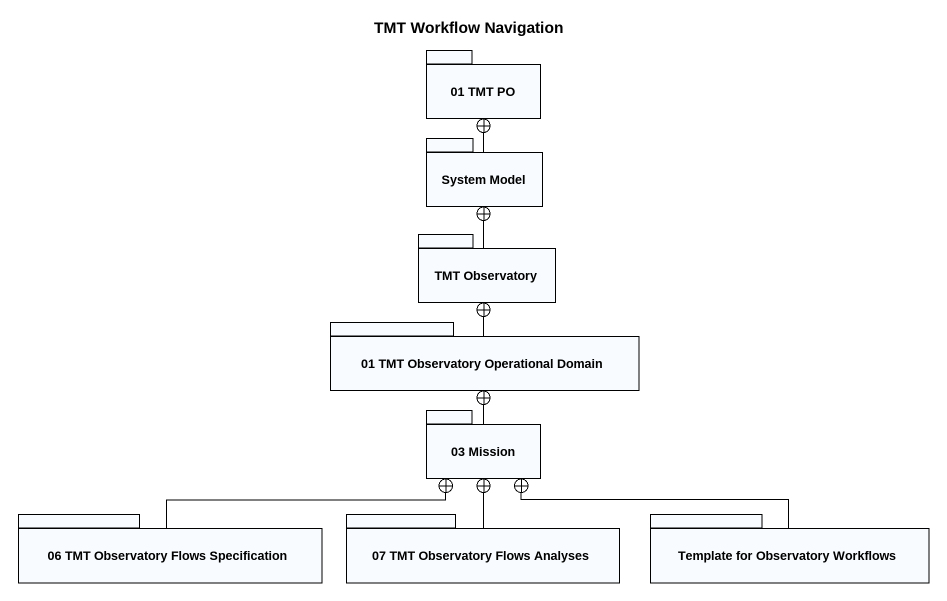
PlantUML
@startuml
title TMT Workflow Navigation
package "01 TMT PO" as p01_TMT_PO {
}
package "System Model" as System_Model {
}
package "TMT Observatory" as TMT_Observatory {
}
package "01 TMT Observatory Operational Domain" as p01_TMT_Observatory {
}
package "03 Mission" as p03_Mission {
}
package "06 TMT Observatory Flows Specification" as p06_TMT_Observatory_Flows {
}
package "07 TMT Observatory Flows Analyses" as p07_TMT_Observatory_Flows {
}
package "Template for Observatory Workflows" as Template_for_Observatory {
}
System_Model -up-+ p01_TMT_PO
TMT_Observatory -up-+ System_Model
p01_TMT_Observatory -up-+ TMT_Observatory
p03_Mission -up-+ p01_TMT_Observatory
p06_TMT_Observatory_Flows -right-+ p03_Mission
p07_TMT_Observatory_Flows -up-+ p03_Mission
Template_for_Observatory -left-+ p03_Mission
@enduml
